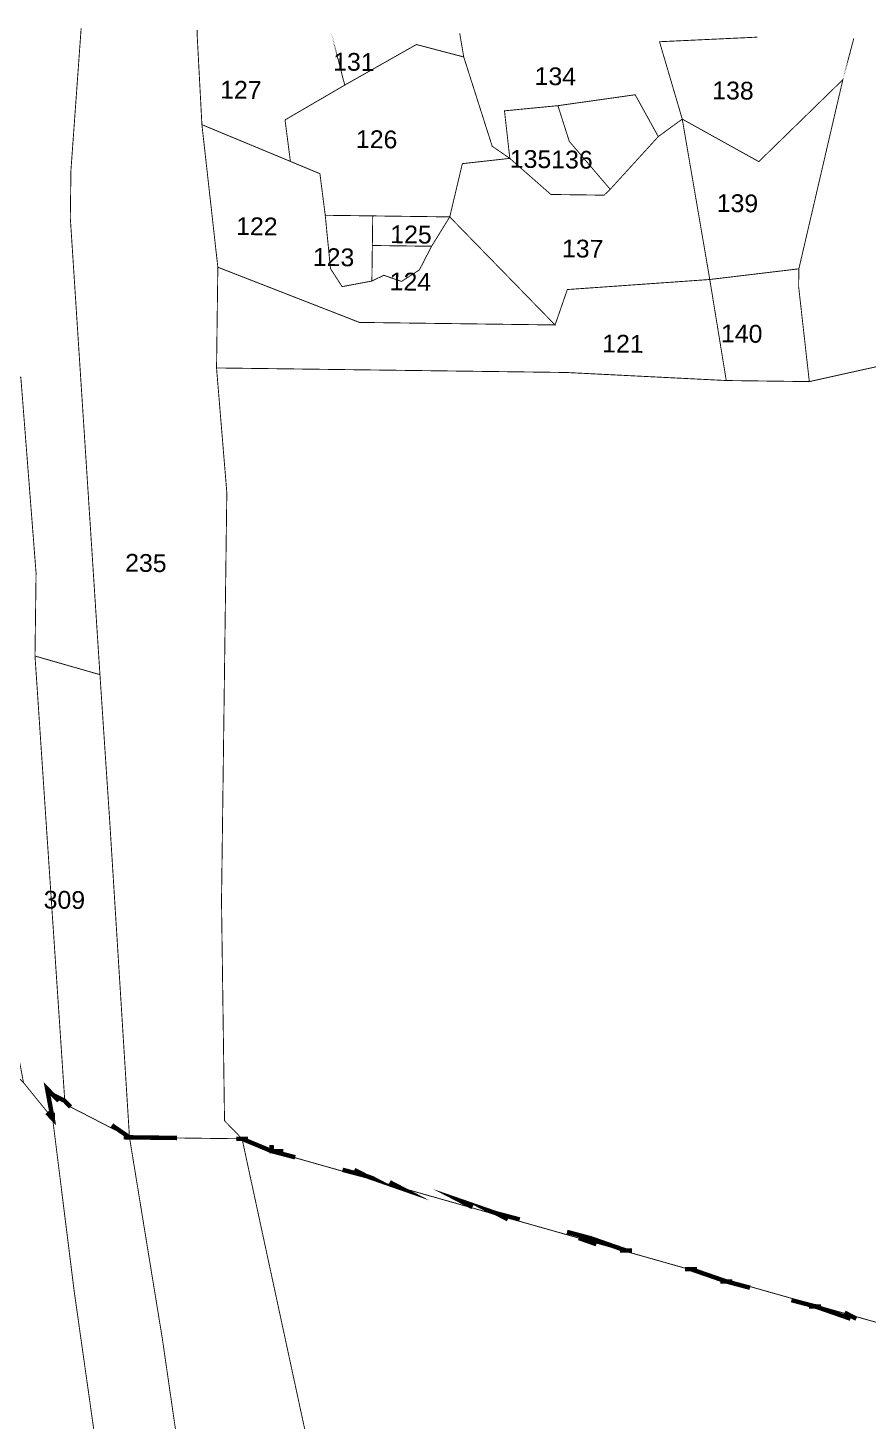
# Model space of a CAD drawing. Header units: metres. Extents: x 259177 to 277314, y 2171367 to 2185445.
# Drawn here: x 265319 to 265880, y 2184434 to 2185366 of the extents above; entities that cross this region are included whole.
import ezdxf

# ---------------------------------------------------------------- set-up
doc = ezdxf.new("R2010")
doc.units = ezdxf.units.M
doc.header["$MEASUREMENT"] = 0
for name, color, linetype in [('SURVEY NO.', 7, 'Continuous'), ('SURVEY PLOT BOUNDARY', 35, 'Continuous'), ('VILLAGE BOUNDARY', 212, 'Continuous')]:
    doc.layers.add(name, color=color, linetype=linetype)
doc.styles.add('PDF Arial', font='arial.ttf')

# ---------------------------------------------------------------- blocks, each defined once
blk = doc.blocks.new('FEWEWFEWQT')
at = {"layer": 'SURVEY PLOT BOUNDARY', "lineweight": 18, "const_width": 0.001}
for points in [[(282135.1105, 2174224.6177), (282134.8839, 2174224.5643), (282134.8705, 2174224.671), (282134.8705, 2174224.691), (282134.9172, 2174224.9044), (282134.8239, 2174224.811), (282134.7372, 2174224.8577), (282134.7105, 2174224.9444), (282134.8205, 2174224.951), (282134.7105, 2174224.9444), (282134.7372, 2174224.8577), (282134.7105, 2174224.8377), (282134.6839, 2174224.8844), (282134.5972, 2174224.871), (282134.5372, 2174224.8644), (282134.5439, 2174224.811), (282134.5239, 2174224.8244), (282134.4906, 2174224.9244), (282134.4857, 2174224.951), (282134.4906, 2174224.9244), (282134.4372, 2174224.9377), (282134.3572, 2174224.891), (282134.2906, 2174224.851), (282134.2972, 2174224.8044), (282134.1972, 2174224.8444), (282134.1906, 2174224.9444), (282134.1906, 2174224.951), (282134.1906, 2174224.9444), (282134.1972, 2174224.8444), (282134.2172, 2174224.6843), (282134.2172, 2174224.571), (282134.2306, 2174224.431), (282134.2306, 2174223.9709), (282134.2372, 2174223.7243), (282134.2572, 2174223.7043), (282134.1306, 2174223.7043), (282134.1039, 2174224.0576), (282134.0906, 2174224.2243), (282134.0506, 2174224.7377), (282134.0506, 2174224.791), (282134.06, 2174224.951), (282134.0506, 2174224.791), (282134.0506, 2174224.7377), (282134.0906, 2174224.2243), (282134.0173, 2174224.2443), (282134.0173, 2174224.3376), (282133.9973, 2174224.5577)], [(282134.9839, 2174223.5042), (282134.2906, 2174223.6909), (282134.2572, 2174223.7043), (282134.2372, 2174223.7243), (282134.2306, 2174223.9709), (282134.2306, 2174224.431), (282134.2172, 2174224.571), (282134.2439, 2174224.571), (282134.4172, 2174224.571), (282134.4706, 2174224.571), (282134.6105, 2174224.571), (282134.7905, 2174224.5643), (282134.8839, 2174224.5643), (282135.1105, 2174224.6177)], [(282135.0772, 2174220.164), (282134.6172, 2174222.1508), (282134.3306, 2174223.3842), (282134.2572, 2174223.7043), (282134.2906, 2174223.6909), (282134.9839, 2174223.5042), (282135.5305, 2174223.3576), (282136.0638, 2174223.2042), (282136.0971, 2174223.1975), (282136.1038, 2174223.1975), (282136.1171, 2174223.1909), (282136.1038, 2174223.1842), (282136.0038, 2174223.0709), (282135.9971, 2174223.0442), (282135.9438, 2174222.7042), (282135.8905, 2174222.3975), (282135.8305, 2174222.0375), (282135.7571, 2174221.6441), (282135.6705, 2174221.124), (282135.6171, 2174220.8174)]]:
    blk.add_lwpolyline(points, dxfattribs=at)
for points in [[(282134.3409, 2174224.951), (282134.3572, 2174224.891)], [(282134.9172, 2174224.9044), (282134.9289, 2174224.951)], [(282134.4906, 2174224.9244), (282134.5239, 2174224.8244), (282134.5439, 2174224.811), (282134.4906, 2174224.8044), (282134.4772, 2174224.7443), (282134.3906, 2174224.7443), (282134.3372, 2174224.7443), (282134.3306, 2174224.791), (282134.2972, 2174224.8044), (282134.2906, 2174224.851), (282134.3572, 2174224.891), (282134.4372, 2174224.9377)], [(282134.8705, 2174224.691), (282134.7705, 2174224.6777), (282134.7372, 2174224.8577), (282134.8239, 2174224.811), (282134.9172, 2174224.9044)], [(282134.6572, 2174224.7777), (282134.6105, 2174224.831), (282134.5972, 2174224.871), (282134.6839, 2174224.8844), (282134.7105, 2174224.8377)], [(282134.6572, 2174224.7777), (282134.6505, 2174224.771), (282134.5906, 2174224.771), (282134.5439, 2174224.811), (282134.5372, 2174224.8644), (282134.5972, 2174224.871), (282134.6105, 2174224.831)], [(282134.7705, 2174224.6777), (282134.6105, 2174224.6643), (282134.5972, 2174224.6243), (282134.4772, 2174224.7443), (282134.4906, 2174224.8044), (282134.5439, 2174224.811), (282134.5906, 2174224.771), (282134.6505, 2174224.771), (282134.6572, 2174224.7777), (282134.7105, 2174224.8377), (282134.7372, 2174224.8577)], [(282134.2972, 2174224.8044), (282134.3306, 2174224.791), (282134.3372, 2174224.7443), (282134.3439, 2174224.6843), (282134.3572, 2174224.6643), (282134.3906, 2174224.671), (282134.4039, 2174224.6777), (282134.4239, 2174224.671), (282134.4439, 2174224.6843), (282134.4572, 2174224.711), (282134.4772, 2174224.7443), (282134.5972, 2174224.6243), (282134.3772, 2174224.6243), (282134.2172, 2174224.6843), (282134.1972, 2174224.8444)], [(282134.3906, 2174224.7443), (282134.3906, 2174224.711), (282134.3906, 2174224.671), (282134.3572, 2174224.6643), (282134.3439, 2174224.6843), (282134.3372, 2174224.7443)], [(282134.4572, 2174224.711), (282134.3906, 2174224.711), (282134.3906, 2174224.7443), (282134.4772, 2174224.7443)], [(282134.3906, 2174224.711), (282134.4572, 2174224.711), (282134.4439, 2174224.6843), (282134.4239, 2174224.671), (282134.4039, 2174224.6777), (282134.3906, 2174224.671)], [(282134.5972, 2174224.6243), (282134.6105, 2174224.6643), (282134.7705, 2174224.6777), (282134.7905, 2174224.5643), (282134.6105, 2174224.571), (282134.4706, 2174224.571), (282134.4172, 2174224.571), (282134.2439, 2174224.571), (282134.2172, 2174224.571), (282134.2172, 2174224.6843), (282134.3772, 2174224.6243)], [(282134.7905, 2174224.5643), (282134.7705, 2174224.6777), (282134.8705, 2174224.691), (282134.8705, 2174224.671), (282134.8839, 2174224.5643)], [(282133.9973, 2174224.5577), (282134.0173, 2174224.3376), (282134.0173, 2174224.2443), (282134.0573, 2174223.7443), (282134.0373, 2174223.7576), (282134.0439, 2174223.7243), (282134.0106, 2174223.7643), (282134.0039, 2174223.7976), (282133.9906, 2174224.351), (282133.7439, 2174224.611)], [(282134.0906, 2174224.2243), (282134.1039, 2174224.0576), (282134.1306, 2174223.7043), (282134.0639, 2174223.7376), (282134.0573, 2174223.7443), (282134.0173, 2174224.2443)], [(282133.9773, 2174223.7976), (282134.0106, 2174223.7643), (282134.0439, 2174223.7243), (282134.0706, 2174223.5309), (282134.1439, 2174223.0575), (282133.7239, 2174223.4176), (282133.6906, 2174223.7243), (282133.6573, 2174224.0376), (282133.704, 2174224.0843)], [(282134.0573, 2174223.7443), (282134.0639, 2174223.7376), (282134.1306, 2174223.7043), (282134.1706, 2174223.4776), (282134.2506, 2174222.9709), (282134.2572, 2174222.9642), (282134.1439, 2174223.0575), (282134.0706, 2174223.5309), (282134.0439, 2174223.7243), (282134.0373, 2174223.7576)], [(282134.2572, 2174223.7043), (282134.3306, 2174223.3842), (282134.6172, 2174222.1508), (282135.0772, 2174220.164), (282135.2305, 2174219.5172), (282135.0439, 2174219.4772), (282134.9505, 2174219.9239), (282134.8839, 2174220.2573), (282134.8239, 2174220.5173), (282134.6705, 2174221.2241), (282134.6705, 2174221.2307), (282134.5839, 2174221.5174), (282134.4572, 2174222.0175), (282134.4306, 2174222.0308), (282134.3839, 2174222.2708), (282134.3772, 2174222.3175), (282134.3639, 2174222.3708), (282134.3506, 2174222.4242), (282134.3439, 2174222.4775), (282134.3239, 2174222.5642), (282134.2572, 2174222.9642), (282134.2506, 2174222.9709), (282134.1706, 2174223.4776), (282134.1306, 2174223.7043)]]:
    blk.add_lwpolyline(points, close=True, dxfattribs=at)
at = {"layer": 'VILLAGE BOUNDARY', "const_width": 0.005}
for points in [[(282134.0639, 2174223.7376), (282134.0573, 2174223.7443), (282134.0439, 2174223.7509), (282134.0373, 2174223.7576), (282134.0439, 2174223.7243), (282134.0373, 2174223.7309), (282134.0439, 2174223.7243), (282134.0439, 2174223.7309)], [(282134.0373, 2174223.7576), (282134.0506, 2174223.7443)], [(282134.1106, 2174223.7176), (282134.1306, 2174223.7043), (282134.1373, 2174223.7043), (282134.1772, 2174223.7043)], [(282134.1439, 2174223.7043), (282134.1306, 2174223.7043), (282134.1239, 2174223.7043)], [(282134.1839, 2174223.7043), (282134.1706, 2174223.7043)], [(282134.3172, 2174223.6843), (282134.2906, 2174223.6909), (282134.2572, 2174223.7043), (282134.2506, 2174223.7043), (282134.2572, 2174223.7043), (282134.2639, 2174223.7043)], [(282134.2906, 2174223.6976), (282134.2906, 2174223.6909), (282134.3039, 2174223.6909)], [(282134.3706, 2174223.6709), (282134.3972, 2174223.6643), (282134.4372, 2174223.6509), (282134.4239, 2174223.6576)], [(282134.3972, 2174223.6643), (282134.3839, 2174223.6709)], [(282134.5572, 2174223.6176), (282134.5439, 2174223.6243), (282134.5039, 2174223.6376), (282134.5172, 2174223.6309)], [(282134.5706, 2174223.6176), (282134.5439, 2174223.6243)], [(282134.6239, 2174223.6043), (282134.6505, 2174223.5976), (282134.6905, 2174223.5842)], [(282134.6572, 2174223.5909), (282134.6372, 2174223.5976)], [(282134.6972, 2174223.5842), (282134.6839, 2174223.5842)], [(282134.7572, 2174223.5642), (282134.7705, 2174223.5642)], [(282134.8305, 2174223.5442), (282134.8039, 2174223.5509), (282134.7639, 2174223.5642)], [(282134.7972, 2174223.5509), (282134.8105, 2174223.5509)], [(282134.8772, 2174223.5309), (282134.9039, 2174223.5242), (282134.9439, 2174223.5109)], [(282134.9105, 2174223.5242), (282134.8972, 2174223.5242)], [(282134.9505, 2174223.5109), (282134.9372, 2174223.5176)]]:
    blk.add_lwpolyline(points, dxfattribs=at)
at = {"layer": 'SURVEY NO.', "char_height": 0.02, "attachment_point": 7, "style": 'PDF Arial'}
for s, insert in [('131', (282134.3439, 2174224.907)), ('134', (282134.5706, 2174224.8937)), ('138', (282134.7705, 2174224.8803)), ('127', (282134.2172, 2174224.8742)), ('126', (282134.3706, 2174224.8203)), ('135136', (282134.5439, 2174224.8003)), ('139', (282134.7772, 2174224.7536)), ('122', (282134.2372, 2174224.7209)), ('125', (282134.4106, 2174224.7137)), ('137', (282134.6039, 2174224.7003)), ('123', (282134.3239, 2174224.687)), ('124', (282134.4106, 2174224.6609)), ('140', (282134.7839, 2174224.607)), ('121', (282134.6505, 2174224.5942)), ('235', (282134.1173, 2174224.3403)), ('309', (282134.0306, 2174223.9602))]:
    blk.add_mtext(s, dxfattribs=dict(at, insert=insert))

msp = doc.modelspace()

# ---------------------------------------------------------------- block references
at = {"xscale": 594.7216958835667, "yscale": 594.7216958835667, "zscale": 594.7216958835667, "rotation": 359.254356221976}
msp.add_blockref('FEWEWFEWQT', (-184338996.59, -1288580324.59), dxfattribs=at)

doc.saveas('drawing.dxf')
